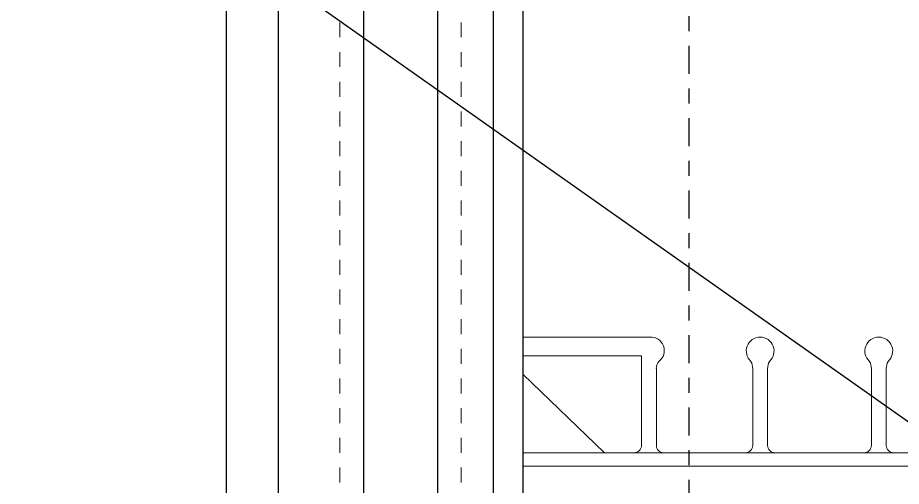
# Model space of a CAD drawing. Header units: inches. Extents: x -81.3 to -8.2, y 163 to 241.3.
# Drawn here: x -53.44 to -47.48, y 214.55 to 217.7 of the extents above; entities that cross this region are included whole.
import ezdxf

# ---------------------------------------------------------------- set-up
doc = ezdxf.new("R2010")
doc.units = ezdxf.units.IN
doc.header["$MEASUREMENT"] = 0
doc.linetypes.add('CENTER', pattern=[2, 1.25, -0.25, 0.25, -0.25])
doc.linetypes.add('DASHED2', pattern=[0.375, 0.25, -0.125])
for name, color, linetype, lineweight in [('A2 Hatch', 8, 'Continuous', 9), ('DETAILS', 7, 'Continuous', 13), ('DIM', 3, 'Continuous', 13), ('REBAR', 2, 'CENTER', 30)]:
    doc.layers.add(name, color=color, linetype=linetype, lineweight=lineweight)
doc.styles.add('ARCTEXT', font='arctext.shx', dxfattribs={"width": 0.85})
doc.dimstyles.new('ARCTEXT1-4', dxfattribs={"dimtxt": 4, "dimasz": 2, "dimexe": 2, "dimexo": 2, "dimgap": 2, "dimtad": 1, "dimdec": 4, "dimzin": 3, "dimdsep": 46, "dimlunit": 4, "dimtxsty": 'ARCTEXT', "dimblk": 'ARCHTICK', "dimcen": 2, "dimaunit": 1, "dimadec": 0, "dimazin": 0, "dimtfac": 1, "dimtdec": 4, "dimtmove": 2, "dimatfit": 3, "dimldrblk": 'arrow', "dimfxl": 1, "dimtolj": 1, "dimtzin": 0, "dimarcsym": 0})

# ---------------------------------------------------------------- blocks, each defined once
blk = doc.blocks.new('_ArchTick')
at = {"color": 0, "linetype": 'ByBlock', "const_width": 0.15}
blk.add_lwpolyline([(-0.5, -0.5), (0.5, 0.5)], dxfattribs=at)
blk = doc.blocks.new('arrow')
at = {"layer": 'DIM'}
blk.add_hatch(color=253, dxfattribs=at).paths.add_polyline_path([(-2, 0.5), (-2, -0.5), (0, 0)])
at = {"layer": 'DIM', "lineweight": 9}
for points in [[(-2, 0.983), (-2, 0.5), (-2.469, 0.617)], [(0.374, 0.094), (0, 0)], [(0.374, -0.094), (0, 0)], [(-2, -0.983), (-2, -0.5), (-2.469, -0.617)]]:
    blk.add_lwpolyline(points, dxfattribs=at)
at = {"layer": 'DIM', "lineweight": 15}
blk.add_lwpolyline([(0, 0), (-2, -0.5), (-2, 0.5), (0, 0)], dxfattribs=at)

msp = doc.modelspace()

# ---------------------------------------------------------------- linework, layer by layer
at = {"color": 1}
for p, q in [((-51.6863, 218.2715), (-51.6863, 205.7715)), ((-51.1113, 218.2715), (-51.1113, 205.7715)), ((-50.6113, 218.2715), (-50.6113, 205.7715)), ((-50.0363, 218.2715), (-50.0363, 205.7715)), ((-50.2363, 218.0215), (-50.2363, 205.7715)), ((-52.0363, 217.7715), (-52.0363, 205.7715))]:
    msp.add_line(p, q, dxfattribs=at)
at = {"layer": 'A2 Hatch', "linetype": 'DASHED2', "ltscale": 0.15}
for p, q in [((-51.2713, 218.2715), (-51.2713, 205.7715)), ((-50.4513, 218.2715), (-50.4513, 205.7715))]:
    msp.add_line(p, q, dxfattribs=at)
at = {"layer": 'DETAILS', "color": 6, "lineweight": 20}
for p, q in [((-49.1683, 215.5508), (-50.0363, 215.5508)), ((-49.2363, 215.4258), (-50.0363, 215.4258)), ((-49.2363, 214.8215), (-49.2363, 215.4258)), ((-49.1363, 214.8215), (-49.1363, 215.3394)), ((-48.4863, 214.8215), (-48.4863, 215.3394)), ((-48.3863, 214.8215), (-48.3863, 215.3394)), ((-47.6863, 214.8215), (-47.6863, 215.3394)), ((-47.5863, 214.8215), (-47.5863, 215.3394)), ((-49.4863, 214.7715), (-50.0363, 215.3018)), ((-50.0363, 214.7715), (-49.4863, 214.7715)), ((-49.2863, 214.7715), (-50.0363, 214.7715)), ((-50.0363, 214.7715), (-46.0363, 214.7715)), ((-49.2863, 214.7715), (-49.0863, 214.7715)), ((-48.5363, 214.7715), (-49.0863, 214.7715)), ((-48.5363, 214.7715), (-48.3363, 214.7715)), ((-47.7363, 214.7715), (-48.3363, 214.7715)), ((-47.7363, 214.7715), (-47.5363, 214.7715)), ((-46.9863, 214.7715), (-47.5363, 214.7715)), ((-46.0363, 214.6815), (-50.0363, 214.6815))]:
    msp.add_line(p, q, dxfattribs=at)
for centre, radius, start, end in [((-49.1739, 215.4598), 0.0912, 307.48633, 93.47657), ((-48.4363, 215.4572), 0.0936, 311.72787, 228.27213), ((-47.6363, 215.4572), 0.0936, 311.72787, 228.27213), ((-49.0746, 215.3436), 0.0619, 134.99032, 183.92634), ((-48.5863, 215.3394), 0.1, 0, 28.69724), ((-48.2863, 215.3394), 0.1, 151.30276, 180), ((-47.7863, 215.3394), 0.1, 0, 28.69724), ((-47.4863, 215.3394), 0.1, 151.30276, 180), ((-49.2863, 214.8215), 0.05, 270, 0), ((-49.0863, 214.8215), 0.05, 180, 270), ((-48.5363, 214.8215), 0.05, 270, 0), ((-48.3363, 214.8215), 0.05, 180, 270), ((-47.7363, 214.8215), 0.05, 270, 0), ((-47.5363, 214.8215), 0.05, 180, 270)]:
    msp.add_arc(centre, radius, start, end, dxfattribs=at)
at = {"layer": 'REBAR', "ltscale": 0.15}
msp.add_line((-48.918, 240.4264), (-48.918, 184.6083), dxfattribs=at)

# ---------------------------------------------------------------- leaders
at = {"layer": 'DIM'}
msp.add_leader([(-44.0363, 212.5821), (-64.3473, 226.8963), (-65.3473, 226.8963)], dimstyle='ARCTEXT1-4', override={"dimasz": 0.5, "dimtad": 0}, dxfattribs=at)

doc.saveas('drawing.dxf')
